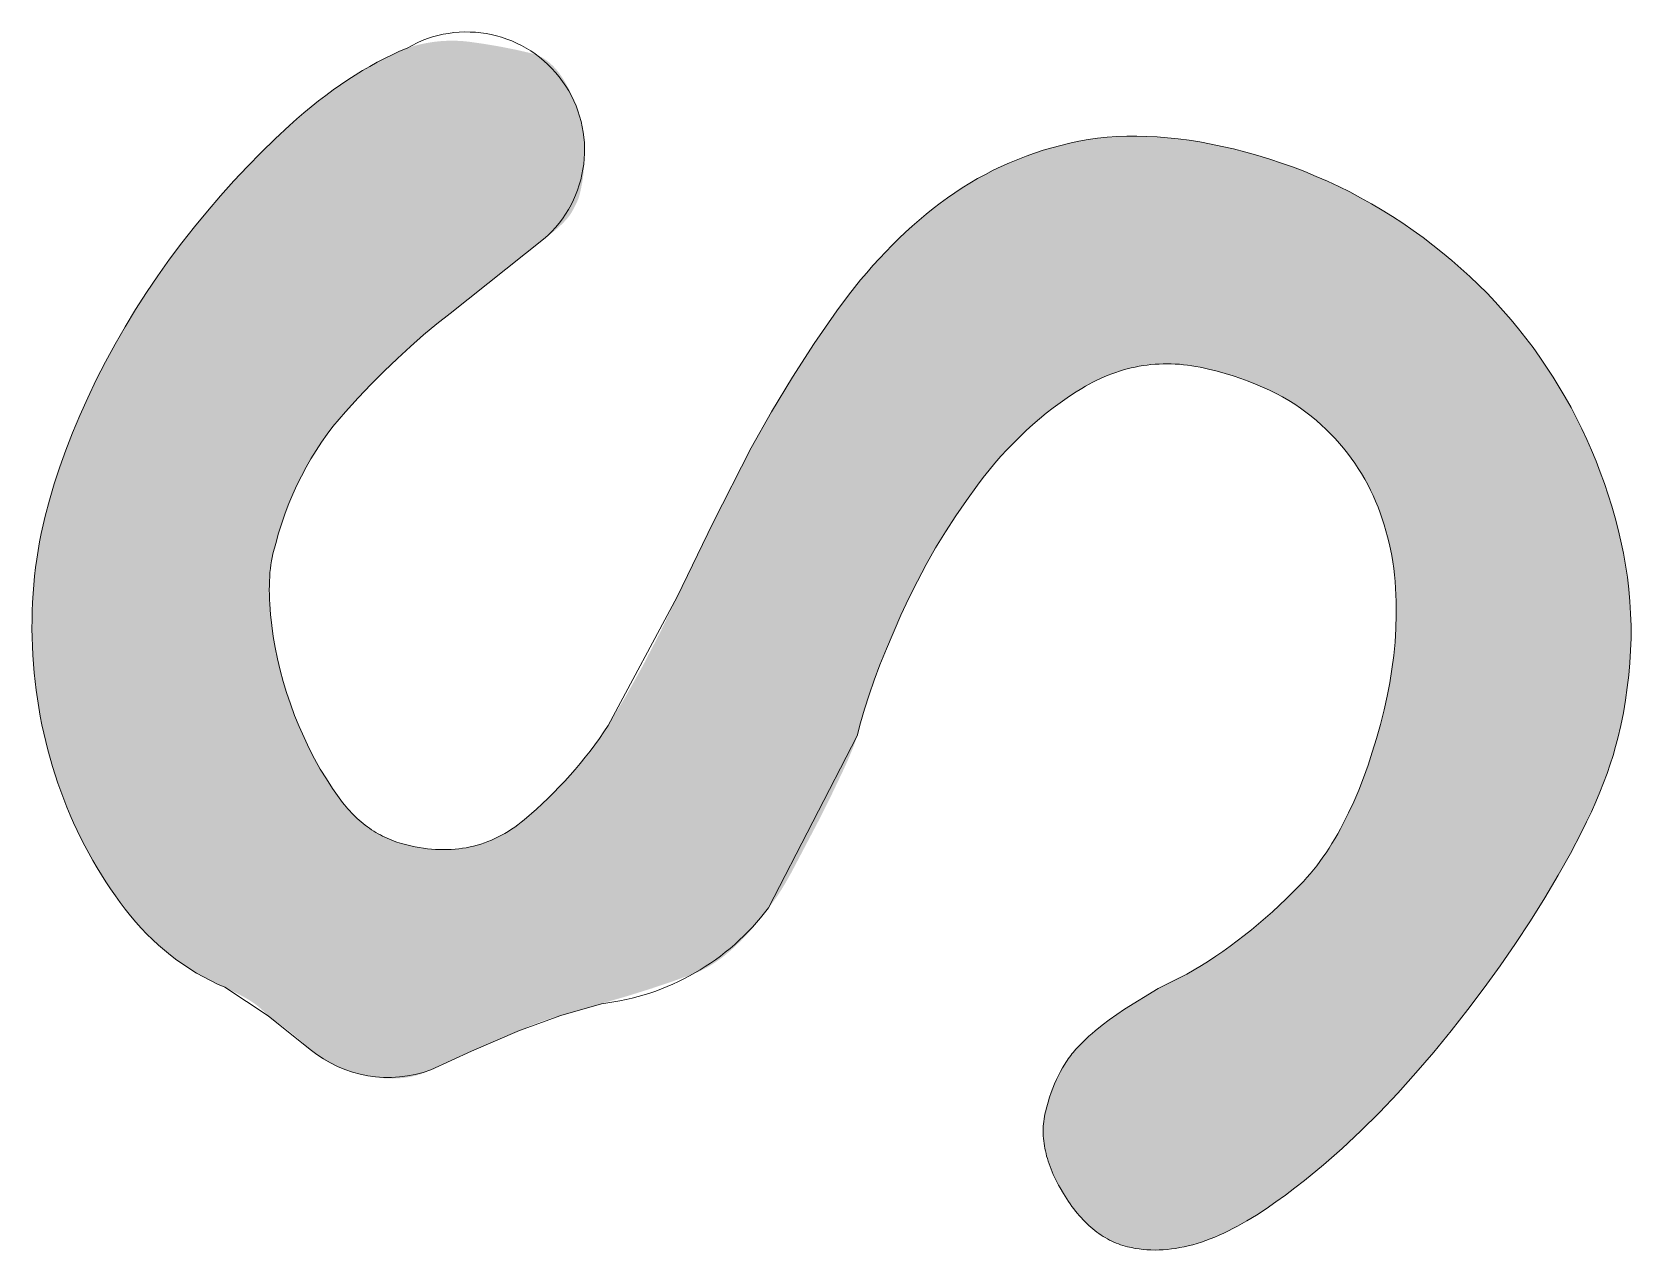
# Model space of a CAD drawing. Header units: millimetres. Extents: x 0 to 771, y -1 to 432.
# Drawn here: x 379.39 to 384.88, y 136.86 to 141.04 of the extents above; entities that cross this region are included whole.
import ezdxf

# ---------------------------------------------------------------- set-up
doc = ezdxf.new("R2010")
doc.units = ezdxf.units.MM
doc.header["$MEASUREMENT"] = 0
doc.layers.add('DEFAULT', color=4, linetype='Continuous', true_color=0x00ffff)

msp = doc.modelspace()

# ---------------------------------------------------------------- hatches: boundary and pattern name
at = {"layer": 'DEFAULT', "true_color": 0x000000, "extrusion": (0, 0, -1)}
msp.add_hatch(color=178, dxfattribs=at).paths.add_polyline_path([(-384.1313, 140.3582), (-384.1657, 140.3332), (-384.1994, 140.3077), (-384.2324, 140.2816), (-384.2645, 140.2549), (-384.2959, 140.2276), (-384.3264, 140.1997), (-384.3563, 140.1712), (-384.3853, 140.1422), (-384.4136, 140.1126), (-384.4411, 140.0824), (-384.4678, 140.0516), (-384.4938, 140.0202), (-384.519, 139.9883), (-384.5435, 139.9558), (-384.5671, 139.9227), (-384.59, 139.889), (-384.6122, 139.8547), (-384.6335, 139.8201), (-384.654, 139.785), (-384.6736, 139.7495), (-384.6924, 139.7136), (-384.7104, 139.6773), (-384.7276, 139.6405), (-384.7439, 139.6033), (-384.7594, 139.5657), (-384.7741, 139.5277), (-384.788, 139.4893), (-384.801, 139.4504), (-384.8132, 139.4111), (-384.8246, 139.3714), (-384.8351, 139.3312), (-384.8449, 139.2906), (-384.8535, 139.2498), (-384.861, 139.2087), (-384.8672, 139.1675), (-384.8722, 139.126), (-384.8759, 139.0845), (-384.8783, 139.0427), (-384.8796, 139.0008), (-384.8795, 138.9586), (-384.8783, 138.9163), (-384.8757, 138.8739), (-384.872, 138.8312), (-384.8669, 138.7884), (-384.8607, 138.7454), (-384.8532, 138.7022), (-384.8444, 138.6588), (-384.8344, 138.6153), (-384.8268, 138.5859), (-384.8181, 138.5558), (-384.8083, 138.5251), (-384.7975, 138.4937), (-384.7855, 138.4617), (-384.7726, 138.429), (-384.7585, 138.3957), (-384.7434, 138.3617), (-384.7271, 138.3271), (-384.7098, 138.2918), (-384.672, 138.2193), (-384.6299, 138.1442), (-384.5834, 138.0664), (-384.5341, 137.9878), (-384.483, 137.9102), (-384.4303, 137.8336), (-384.3759, 137.758), (-384.3198, 137.6834), (-384.262, 137.6097), (-384.2025, 137.5371), (-384.1413, 137.4654), (-384.079, 137.3959), (-384.0161, 137.3295), (-383.9526, 137.2664), (-383.8886, 137.2065), (-383.824, 137.1499), (-383.7589, 137.0965), (-383.7261, 137.071), (-383.6932, 137.0463), (-383.6602, 137.0224), (-383.627, 136.9994), (-383.594, 136.9775), (-383.5614, 136.9575), (-383.5452, 136.9482), (-383.5292, 136.9393), (-383.5133, 136.9309), (-383.4975, 136.923), (-383.4818, 136.9155), (-383.4662, 136.9084), (-383.4507, 136.9019), (-383.4354, 136.8957), (-383.4201, 136.8901), (-383.405, 136.8848), (-383.39, 136.8801), (-383.3751, 136.8758), (-383.3602, 136.8719), (-383.3455, 136.8685), (-383.331, 136.8656), (-383.3165, 136.8631), (-383.3021, 136.861), (-383.2879, 136.8594), (-383.2737, 136.8583), (-383.2597, 136.8576), (-383.2458, 136.8574), (-383.232, 136.8576), (-383.2183, 136.8583), (-383.2047, 136.8595), (-383.1912, 136.8611), (-383.1778, 136.8631), (-383.1646, 136.8656), (-383.1514, 136.8685), (-383.1435, 136.8706), (-383.1356, 136.8729), (-383.1278, 136.8755), (-383.12, 136.8783), (-383.1123, 136.8813), (-383.1047, 136.8845), (-383.0972, 136.888), (-383.0897, 136.8918), (-383.0823, 136.8957), (-383.0749, 136.8999), (-383.0677, 136.9043), (-383.0605, 136.909), (-383.0533, 136.9139), (-383.0463, 136.919), (-383.0393, 136.9244), (-383.0324, 136.93), (-383.0255, 136.9358), (-383.0187, 136.9419), (-383.012, 136.9482), (-383.0054, 136.9548), (-382.9988, 136.9616), (-382.9923, 136.9686), (-382.9859, 136.9758), (-382.9795, 136.9833), (-382.9732, 136.991), (-382.967, 136.999), (-382.9609, 137.0072), (-382.9548, 137.0156), (-382.9488, 137.0243), (-382.9429, 137.0332), (-382.9312, 137.0518), (-382.9201, 137.0707), (-382.915, 137.08), (-382.91, 137.0894), (-382.9053, 137.0987), (-382.9009, 137.1079), (-382.8967, 137.1171), (-382.8927, 137.1262), (-382.889, 137.1353), (-382.8855, 137.1444), (-382.8822, 137.1534), (-382.8792, 137.1623), (-382.8765, 137.1712), (-382.8739, 137.1801), (-382.8717, 137.1889), (-382.8696, 137.1976), (-382.8678, 137.2064), (-382.8663, 137.215), (-382.865, 137.2237), (-382.8639, 137.2322), (-382.8631, 137.2408), (-382.8625, 137.2493), (-382.8621, 137.2577), (-382.862, 137.2661), (-382.8621, 137.2745), (-382.8625, 137.2828), (-382.8631, 137.291), (-382.864, 137.2992), (-382.8651, 137.3074), (-382.8664, 137.3155), (-382.868, 137.3236), (-382.8698, 137.3317), (-382.8743, 137.3489), (-382.879, 137.3656), (-382.8841, 137.3819), (-382.8895, 137.3977), (-382.8952, 137.4131), (-382.9012, 137.428), (-382.9076, 137.4424), (-382.9142, 137.4564), (-382.9212, 137.4699), (-382.9285, 137.4829), (-382.9361, 137.4955), (-382.94, 137.5017), (-382.9441, 137.5077), (-382.9481, 137.5136), (-382.9523, 137.5193), (-382.9565, 137.525), (-382.9609, 137.5306), (-382.9653, 137.536), (-382.9697, 137.5413), (-382.9743, 137.5466), (-382.979, 137.5517), (-382.9885, 137.5616), (-382.9983, 137.5715), (-383.0085, 137.5813), (-383.019, 137.5911), (-383.0298, 137.6008), (-383.041, 137.6103), (-383.0642, 137.6293), (-383.0887, 137.648), (-383.1144, 137.6664), (-383.1415, 137.6844), (-383.2567, 137.7551), (-383.2677, 137.7616), (-383.279, 137.7681), (-383.2908, 137.7744), (-383.303, 137.7807), (-383.3284, 137.793), (-383.3551, 137.805), (-383.38, 137.8193), (-383.4049, 137.8342), (-383.4297, 137.8497), (-383.4544, 137.866), (-383.479, 137.8828), (-383.5035, 137.9003), (-383.5279, 137.9185), (-383.5523, 137.9373), (-383.5765, 137.9567), (-383.6007, 137.9768), (-383.6488, 138.0189), (-383.6965, 138.0635), (-383.7439, 138.1108), (-383.7556, 138.1231), (-383.7672, 138.1359), (-383.7786, 138.1491), (-383.7898, 138.1627), (-383.8008, 138.1767), (-383.8116, 138.1911), (-383.8223, 138.206), (-383.8328, 138.2212), (-383.8431, 138.2369), (-383.8532, 138.253), (-383.8632, 138.2695), (-383.873, 138.2864), (-383.8826, 138.3038), (-383.8921, 138.3215), (-383.9104, 138.3583), (-383.9281, 138.3967), (-383.945, 138.4368), (-383.9613, 138.4785), (-383.9769, 138.5219), (-383.9917, 138.567), (-384.0059, 138.6138), (-384.0194, 138.6622), (-384.0321, 138.7123), (-384.0427, 138.7588), (-384.0517, 138.8053), (-384.0592, 138.8518), (-384.0652, 138.8983), (-384.0696, 138.9448), (-384.0725, 138.9913), (-384.0738, 139.0378), (-384.0735, 139.0843), (-384.0728, 139.1074), (-384.0716, 139.1303), (-384.0699, 139.1529), (-384.0678, 139.1754), (-384.0651, 139.1977), (-384.0619, 139.2197), (-384.0582, 139.2415), (-384.0541, 139.2631), (-384.0494, 139.2845), (-384.0443, 139.3057), (-384.0386, 139.3266), (-384.0325, 139.3473), (-384.0259, 139.3678), (-384.0188, 139.3881), (-384.0112, 139.4082), (-384.0031, 139.428), (-383.9946, 139.4476), (-383.9855, 139.4668), (-383.9758, 139.4858), (-383.9656, 139.5045), (-383.9549, 139.5229), (-383.9435, 139.541), (-383.9317, 139.5588), (-383.9192, 139.5763), (-383.9063, 139.5935), (-383.8927, 139.6104), (-383.8786, 139.627), (-383.8639, 139.6433), (-383.8487, 139.6593), (-383.8329, 139.675), (-383.8166, 139.6904), (-383.7997, 139.7055), (-383.7822, 139.7203), (-383.7732, 139.7274), (-383.764, 139.7345), (-383.7546, 139.7414), (-383.745, 139.7482), (-383.7252, 139.7615), (-383.7047, 139.7742), (-383.6835, 139.7865), (-383.6615, 139.7983), (-383.6387, 139.8095), (-383.6153, 139.8203), (-383.591, 139.8306), (-383.566, 139.8404), (-383.5403, 139.8498), (-383.5138, 139.8586), (-383.4866, 139.8669), (-383.4586, 139.8748), (-383.4299, 139.8821), (-383.4154, 139.8855), (-383.4009, 139.8885), (-383.3865, 139.8912), (-383.3722, 139.8935), (-383.3579, 139.8954), (-383.3437, 139.897), (-383.3295, 139.8983), (-383.3154, 139.8992), (-383.3014, 139.8997), (-383.2874, 139.8999), (-383.2735, 139.8998), (-383.2596, 139.8993), (-383.2458, 139.8984), (-383.232, 139.8972), (-383.2184, 139.8957), (-383.2047, 139.8937), (-383.1912, 139.8915), (-383.1776, 139.8889), (-383.1642, 139.8859), (-383.1508, 139.8826), (-383.1375, 139.8789), (-383.1242, 139.8749), (-383.111, 139.8706), (-383.0978, 139.8659), (-383.0847, 139.8608), (-383.0716, 139.8554), (-383.0586, 139.8496), (-383.0457, 139.8435), (-383.0328, 139.8371), (-383.02, 139.8303), (-383.0073, 139.8231), (-382.9945, 139.8156), (-382.9694, 139.7999), (-382.9447, 139.7834), (-382.9203, 139.7663), (-382.8962, 139.7486), (-382.8726, 139.7302), (-382.8493, 139.7111), (-382.8264, 139.6913), (-382.8038, 139.6709), (-382.7816, 139.6499), (-382.7598, 139.6281), (-382.7383, 139.6057), (-382.7172, 139.5827), (-382.6964, 139.559), (-382.6761, 139.5346), (-382.6561, 139.5095), (-382.6364, 139.4838), (-382.5983, 139.4312), (-382.5617, 139.3776), (-382.5266, 139.3231), (-382.493, 139.2677), (-382.4608, 139.2113), (-382.4302, 139.154), (-382.401, 139.0957), (-382.3733, 139.0365), (-382.3237, 138.9211), (-382.3019, 138.8664), (-382.2821, 138.8137), (-382.2644, 138.7631), (-382.2486, 138.7144), (-382.2349, 138.6678), (-382.2232, 138.6231), (-382.2221, 138.6186), (-382.2207, 138.6137), (-382.219, 138.6084), (-382.2171, 138.6027), (-382.2126, 138.5902), (-382.2072, 138.5762), (-382.1936, 138.5437), (-382.1762, 138.5052), (-382.1353, 138.4196), (-382.09, 138.3291), (-381.9981, 138.1541), (-381.9765, 138.1159), (-381.9661, 138.0987), (-381.9561, 138.0828), (-381.9463, 138.0681), (-381.9369, 138.0547), (-381.9323, 138.0485), (-381.9278, 138.0426), (-381.9233, 138.0371), (-381.919, 138.0318), (-381.9028, 138.0101), (-381.8866, 137.9893), (-381.8704, 137.9695), (-381.8543, 137.9508), (-381.8381, 137.9331), (-381.8219, 137.9164), (-381.8058, 137.9007), (-381.7896, 137.886), (-381.7815, 137.8791), (-381.7735, 137.8724), (-381.7654, 137.8659), (-381.7573, 137.8597), (-381.7492, 137.8538), (-381.7412, 137.8481), (-381.7331, 137.8427), (-381.725, 137.8375), (-381.7169, 137.8326), (-381.7089, 137.8279), (-381.7008, 137.8235), (-381.6927, 137.8194), (-381.6847, 137.8155), (-381.6766, 137.8118), (-381.6685, 137.8084), (-381.6605, 137.8053), (-381.5925, 137.7805), (-381.5174, 137.7552), (-381.4352, 137.7295), (-381.2066, 137.663), (-381.1886, 137.6579), (-381.1707, 137.6525), (-381.1528, 137.6466), (-381.135, 137.6404), (-381.1173, 137.6337), (-381.0997, 137.6266), (-381.0821, 137.6192), (-380.8996, 137.5407), (-380.7605, 137.4761), (-380.7481, 137.4702), (-380.7417, 137.4675), (-380.7353, 137.4649), (-380.7288, 137.4625), (-380.7222, 137.4603), (-380.7155, 137.4583), (-380.7088, 137.4564), (-380.702, 137.4546), (-380.695, 137.4531), (-380.688, 137.4517), (-380.681, 137.4504), (-380.6738, 137.4493), (-380.6666, 137.4484), (-380.6593, 137.4477), (-380.6519, 137.4471), (-380.6444, 137.4467), (-380.6368, 137.4464), (-380.6292, 137.4463), (-380.6214, 137.4464), (-380.6136, 137.4466), (-380.6058, 137.447), (-380.5978, 137.4476), (-380.5898, 137.4483), (-380.5816, 137.4492), (-380.5734, 137.4503), (-380.5651, 137.4515), (-380.5568, 137.4529), (-380.5398, 137.4561), (-380.5225, 137.4601), (-380.5082, 137.4637), (-380.4943, 137.4676), (-380.4809, 137.4718), (-380.4679, 137.4761), (-380.4553, 137.4807), (-380.4432, 137.4855), (-380.4315, 137.4905), (-380.4203, 137.4958), (-380.4095, 137.5013), (-380.4043, 137.5041), (-380.3991, 137.507), (-380.3941, 137.51), (-380.3892, 137.513), (-380.3844, 137.516), (-380.3798, 137.5192), (-380.3752, 137.5223), (-380.3707, 137.5256), (-380.3664, 137.5289), (-380.3622, 137.5323), (-380.3581, 137.5357), (-380.3541, 137.5392), (-380.3502, 137.5427), (-380.3464, 137.5463), (-380.331, 137.5607), (-380.3149, 137.575), (-380.298, 137.5894), (-380.2804, 137.6038), (-380.2619, 137.6182), (-380.2427, 137.6327), (-380.2227, 137.6471), (-380.2019, 137.6615), (-380.1946, 137.6693), (-380.1871, 137.6767), (-380.1796, 137.6837), (-380.1719, 137.6904), (-380.1642, 137.6967), (-380.1603, 137.6997), (-380.1564, 137.7026), (-380.1525, 137.7055), (-380.1485, 137.7082), (-380.1445, 137.7109), (-380.1405, 137.7134), (-380.1321, 137.7185), (-380.123, 137.7238), (-380.1026, 137.735), (-380.0793, 137.7469), (-380.0531, 137.7595), (-380.0282, 137.7706), (-380.0038, 137.7824), (-379.9799, 137.7951), (-379.9565, 137.8084), (-379.9335, 137.8226), (-379.911, 137.8374), (-379.8889, 137.8531), (-379.8673, 137.8694), (-379.8462, 137.8866), (-379.8256, 137.9044), (-379.8054, 137.9231), (-379.7857, 137.9424), (-379.7665, 137.9626), (-379.7478, 137.9835), (-379.7295, 138.0051), (-379.7117, 138.0275), (-379.6944, 138.0504), (-379.6776, 138.0736), (-379.6612, 138.0972), (-379.6453, 138.121), (-379.6298, 138.1453), (-379.6148, 138.1698), (-379.6003, 138.1946), (-379.5862, 138.2198), (-379.5726, 138.2453), (-379.5594, 138.2711), (-379.5467, 138.2973), (-379.5345, 138.3238), (-379.5227, 138.3506), (-379.5113, 138.3777), (-379.5005, 138.4051), (-379.4901, 138.4328), (-379.4802, 138.4608), (-379.4708, 138.4889), (-379.462, 138.5172), (-379.4536, 138.5456), (-379.4458, 138.5742), (-379.4386, 138.603), (-379.4318, 138.6319), (-379.4256, 138.6611), (-379.4198, 138.6903), (-379.4146, 138.7198), (-379.4099, 138.7494), (-379.4058, 138.7791), (-379.4021, 138.8091), (-379.399, 138.8392), (-379.3943, 138.8999), (-379.3928, 138.9303), (-379.3918, 138.9606), (-379.3914, 138.9909), (-379.3916, 139.021), (-379.3923, 139.0511), (-379.3935, 139.0811), (-379.3953, 139.111), (-379.3977, 139.1408), (-379.4006, 139.1705), (-379.404, 139.2002), (-379.408, 139.2297), (-379.4126, 139.2592), (-379.4177, 139.2886), (-379.4234, 139.3179), (-379.4297, 139.3472), (-379.4365, 139.3764), (-379.451, 139.432), (-379.4677, 139.4885), (-379.4866, 139.5458), (-379.5075, 139.604), (-379.5306, 139.663), (-379.5557, 139.7228), (-379.583, 139.7834), (-379.6123, 139.8449), (-379.6436, 139.9064), (-379.6765, 139.9672), (-379.7109, 140.0271), (-379.7468, 140.0864), (-379.7843, 140.1448), (-379.8233, 140.2025), (-379.8638, 140.2595), (-379.9059, 140.3158), (-379.9492, 140.3708), (-379.9933, 140.4246), (-380.0382, 140.4769), (-380.084, 140.528), (-380.1306, 140.5776), (-380.178, 140.626), (-380.2262, 140.673), (-380.2752, 140.7187), (-380.3, 140.7408), (-380.3249, 140.7621), (-380.3498, 140.7827), (-380.3747, 140.8026), (-380.3997, 140.8217), (-380.4248, 140.8402), (-380.4499, 140.8578), (-380.475, 140.8748), (-380.5003, 140.891), (-380.5256, 140.9065), (-380.5509, 140.9212), (-380.5763, 140.9353), (-380.6018, 140.9486), (-380.6274, 140.9611), (-380.653, 140.9729), (-380.6787, 140.984), (-380.6921, 140.9882), (-380.7055, 140.9921), (-380.719, 140.9955), (-380.7324, 140.9986), (-380.7458, 141.0012), (-380.7593, 141.0035), (-380.7727, 141.0055), (-380.7861, 141.007), (-380.7995, 141.0082), (-380.813, 141.0089), (-380.8264, 141.0093), (-380.8398, 141.0093), (-380.8533, 141.0089), (-380.8667, 141.0082), (-380.8801, 141.007), (-380.8936, 141.0055), (-380.9471, 140.9978), (-381.0004, 140.9887), (-381.0533, 140.9781), (-381.1057, 140.966), (-381.1087, 140.9653), (-381.1116, 140.9645), (-381.1144, 140.9636), (-381.1173, 140.9627), (-381.1201, 140.9617), (-381.1229, 140.9607), (-381.1258, 140.9595), (-381.1285, 140.9584), (-381.1313, 140.9571), (-381.134, 140.9558), (-381.1368, 140.9545), (-381.1395, 140.9531), (-381.1422, 140.9516), (-381.1448, 140.9501), (-381.1475, 140.9485), (-381.1501, 140.9468), (-381.1527, 140.9451), (-381.1553, 140.9433), (-381.1579, 140.9414), (-381.1605, 140.9395), (-381.163, 140.9375), (-381.1655, 140.9355), (-381.168, 140.9334), (-381.1705, 140.9312), (-381.1754, 140.9267), (-381.1803, 140.922), (-381.185, 140.917), (-381.1897, 140.9117), (-381.1944, 140.9063), (-381.1989, 140.9005), (-381.2034, 140.8945), (-381.2078, 140.8883), (-381.2121, 140.8818), (-381.2164, 140.8751), (-381.2206, 140.8681), (-381.2247, 140.8609), (-381.2287, 140.8534), (-381.2327, 140.8457), (-381.2366, 140.8378), (-381.2405, 140.8296), (-381.2479, 140.8124), (-381.2551, 140.7943), (-381.2585, 140.7849), (-381.2617, 140.7755), (-381.2647, 140.7661), (-381.2676, 140.7567), (-381.2702, 140.7472), (-381.2727, 140.7378), (-381.275, 140.7282), (-381.2771, 140.7187), (-381.279, 140.7092), (-381.2807, 140.6996), (-381.2822, 140.69), (-381.2836, 140.6803), (-381.2847, 140.6707), (-381.2857, 140.661), (-381.2865, 140.6513), (-381.2871, 140.6415), (-381.2875, 140.6317), (-381.2877, 140.622), (-381.2878, 140.6121), (-381.2876, 140.6023), (-381.2873, 140.5924), (-381.2868, 140.5825), (-381.2861, 140.5726), (-381.2852, 140.5627), (-381.2841, 140.5527), (-381.2829, 140.5427), (-381.2814, 140.5327), (-381.2798, 140.5226), (-381.276, 140.5025), (-381.2714, 140.4822), (-381.2706, 140.4792), (-381.2697, 140.476), (-381.2687, 140.4728), (-381.2675, 140.4695), (-381.2663, 140.466), (-381.2649, 140.4625), (-381.2633, 140.4588), (-381.2617, 140.4551), (-381.258, 140.4472), (-381.2539, 140.4389), (-381.2493, 140.4302), (-381.2441, 140.421), (-381.2427, 140.4186), (-381.2412, 140.4162), (-381.2396, 140.4137), (-381.2379, 140.4112), (-381.2361, 140.4086), (-381.2342, 140.4061), (-381.2321, 140.4035), (-381.23, 140.4008), (-381.2254, 140.3955), (-381.2204, 140.39), (-381.215, 140.3843), (-381.2092, 140.3786), (-381.2029, 140.3727), (-381.1963, 140.3666), (-381.1892, 140.3604), (-381.1817, 140.3541), (-381.1654, 140.3411), (-380.8266, 140.0729), (-380.7811, 140.0368), (-380.7357, 139.999), (-380.6905, 139.9595), (-380.6455, 139.9181), (-380.6006, 139.8751), (-380.5559, 139.8302), (-380.5114, 139.7836), (-380.467, 139.7352), (-380.4452, 139.7103), (-380.4242, 139.6845), (-380.4041, 139.6581), (-380.3848, 139.6309), (-380.3664, 139.6029), (-380.3488, 139.5743), (-380.332, 139.5449), (-380.316, 139.5147), (-380.3009, 139.4839), (-380.2867, 139.4523), (-380.2732, 139.4199), (-380.2606, 139.3869), (-380.2488, 139.3531), (-380.2379, 139.3185), (-380.2278, 139.2833), (-380.2185, 139.2473), (-380.2158, 139.2354), (-380.2135, 139.2231), (-380.2114, 139.2103), (-380.2097, 139.197), (-380.2083, 139.1833), (-380.2073, 139.1691), (-380.2065, 139.1545), (-380.2061, 139.1394), (-380.206, 139.1238), (-380.2062, 139.1078), (-380.2068, 139.0913), (-380.2076, 139.0744), (-380.2103, 139.0391), (-380.2143, 139.0019), (-380.2196, 138.9638), (-380.2261, 138.9255), (-380.234, 138.887), (-380.2432, 138.8485), (-380.2537, 138.8098), (-380.2655, 138.771), (-380.2786, 138.7321), (-380.293, 138.693), (-380.3087, 138.6544), (-380.3253, 138.6166), (-380.3429, 138.5798), (-380.3615, 138.5438), (-380.3811, 138.5088), (-380.4017, 138.4748), (-380.4232, 138.4416), (-380.4458, 138.4095), (-380.4516, 138.4016), (-380.4575, 138.3939), (-380.4635, 138.3864), (-380.4695, 138.379), (-380.4757, 138.3719), (-380.482, 138.3649), (-380.4883, 138.3582), (-380.4948, 138.3516), (-380.5013, 138.3452), (-380.508, 138.3389), (-380.5147, 138.3329), (-380.5215, 138.327), (-380.5284, 138.3214), (-380.5354, 138.3159), (-380.5425, 138.3106), (-380.5497, 138.3054), (-380.557, 138.3005), (-380.5644, 138.2957), (-380.5719, 138.2911), (-380.5794, 138.2867), (-380.5871, 138.2825), (-380.5949, 138.2785), (-380.6027, 138.2746), (-380.6106, 138.271), (-380.6187, 138.2675), (-380.6268, 138.2642), (-380.635, 138.2611), (-380.6433, 138.2581), (-380.6517, 138.2554), (-380.6602, 138.2528), (-380.6688, 138.2504), (-380.6775, 138.2482), (-380.692, 138.2448), (-380.7064, 138.2418), (-380.7206, 138.2393), (-380.7348, 138.2371), (-380.7488, 138.2353), (-380.7627, 138.2339), (-380.7764, 138.2328), (-380.7901, 138.2322), (-380.8036, 138.232), (-380.817, 138.2322), (-380.8303, 138.2327), (-380.8434, 138.2337), (-380.8564, 138.235), (-380.8693, 138.2367), (-380.8821, 138.2388), (-380.8948, 138.2414), (-380.9073, 138.2443), (-380.9197, 138.2475), (-380.932, 138.2512), (-380.9442, 138.2553), (-380.9562, 138.2598), (-380.9681, 138.2646), (-380.9799, 138.2699), (-380.9916, 138.2755), (-381.0032, 138.2815), (-381.0146, 138.288), (-381.0259, 138.2948), (-381.0371, 138.302), (-381.0482, 138.3096), (-381.0591, 138.3175), (-381.07, 138.3259), (-381.0807, 138.3347), (-381.1225, 138.3711), (-381.1428, 138.3897), (-381.1627, 138.4086), (-381.1822, 138.4278), (-381.2012, 138.4474), (-381.2199, 138.4672), (-381.2382, 138.4873), (-381.256, 138.5077), (-381.2734, 138.5283), (-381.2904, 138.5493), (-381.307, 138.5706), (-381.3232, 138.5922), (-381.339, 138.614), (-381.3544, 138.6362), (-381.3693, 138.6587), (-381.4294, 138.7585), (-381.4889, 138.8653), (-381.5479, 138.9792), (-381.6061, 139.1001), (-381.7278, 139.3525), (-381.8602, 139.6115), (-381.9292, 139.7348), (-382.0012, 139.8543), (-382.0761, 139.9701), (-382.1538, 140.0822), (-382.194, 140.1361), (-382.2145, 140.1623), (-382.2353, 140.1879), (-382.2565, 140.2129), (-382.2779, 140.2374), (-382.2997, 140.2613), (-382.3217, 140.2847), (-382.344, 140.3075), (-382.3667, 140.3297), (-382.3896, 140.3515), (-382.4128, 140.3726), (-382.4364, 140.3932), (-382.4602, 140.4133), (-382.4843, 140.4328), (-382.5088, 140.4517), (-382.5335, 140.47), (-382.5587, 140.4876), (-382.5843, 140.5044), (-382.6103, 140.5205), (-382.6367, 140.5359), (-382.6635, 140.5505), (-382.6907, 140.5645), (-382.7183, 140.5777), (-382.7463, 140.5902), (-382.7747, 140.602), (-382.8035, 140.613), (-382.8327, 140.6234), (-382.8622, 140.633), (-382.8922, 140.6419), (-382.9226, 140.6501), (-382.9534, 140.6576), (-382.9689, 140.661), (-382.9846, 140.6642), (-383.0164, 140.6697), (-383.0487, 140.6742), (-383.0815, 140.6776), (-383.1149, 140.68), (-383.1487, 140.6814), (-383.1831, 140.6817), (-383.2179, 140.6809), (-383.2533, 140.6792), (-383.2892, 140.6764), (-383.3256, 140.6725), (-383.3626, 140.6676), (-383.4, 140.6617), (-383.438, 140.6547), (-383.4764, 140.6467), (-383.5154, 140.6376), (-383.5574, 140.6269), (-383.5989, 140.6153), (-383.6399, 140.6027), (-383.6805, 140.5893), (-383.7207, 140.575), (-383.7603, 140.5598), (-383.7995, 140.5437), (-383.8382, 140.5267), (-383.8765, 140.5088), (-383.9143, 140.49), (-383.9516, 140.4702), (-383.9885, 140.4496), (-384.0249, 140.4281), (-384.0608, 140.4057), (-384.0963, 140.3824)], flags=0)

# ---------------------------------------------------------------- linework, layer by layer
at = {"layer": 'DEFAULT', "color": 178, "lineweight": 0, "true_color": 0x000000}
msp.add_lwpolyline([(384.1313, 140.3582), (384.1657, 140.3332), (384.1994, 140.3077), (384.2324, 140.2816), (384.2645, 140.2549), (384.2959, 140.2276), (384.3264, 140.1997), (384.3563, 140.1712), (384.3853, 140.1422), (384.4136, 140.1126), (384.4411, 140.0824), (384.4678, 140.0516), (384.4938, 140.0202), (384.519, 139.9883), (384.5435, 139.9558), (384.5671, 139.9227), (384.59, 139.889), (384.6122, 139.8547), (384.6335, 139.8201), (384.654, 139.785), (384.6736, 139.7495), (384.6924, 139.7136), (384.7104, 139.6773), (384.7276, 139.6405), (384.7439, 139.6033), (384.7594, 139.5657), (384.7741, 139.5277), (384.788, 139.4893), (384.801, 139.4504), (384.8132, 139.4111), (384.8246, 139.3714), (384.8351, 139.3312), (384.8449, 139.2906), (384.8535, 139.2498), (384.861, 139.2087), (384.8672, 139.1675), (384.8722, 139.126), (384.8759, 139.0845), (384.8783, 139.0427), (384.8796, 139.0008), (384.8795, 138.9586), (384.8783, 138.9163), (384.8757, 138.8739), (384.872, 138.8312), (384.8669, 138.7884), (384.8607, 138.7454), (384.8532, 138.7022), (384.8444, 138.6588), (384.8344, 138.6153), (384.8268, 138.5859), (384.8181, 138.5558), (384.8083, 138.5251), (384.7975, 138.4937), (384.7855, 138.4617), (384.7726, 138.429), (384.7585, 138.3957), (384.7434, 138.3617), (384.7271, 138.3271), (384.7098, 138.2918), (384.672, 138.2193), (384.6299, 138.1442), (384.5834, 138.0664), (384.5341, 137.9878), (384.483, 137.9102), (384.4303, 137.8336), (384.3759, 137.758), (384.3198, 137.6834), (384.262, 137.6097), (384.2025, 137.5371), (384.1413, 137.4654), (384.079, 137.3959), (384.0161, 137.3295), (383.9526, 137.2664), (383.8886, 137.2065), (383.824, 137.1499), (383.7589, 137.0965), (383.7261, 137.071), (383.6932, 137.0463), (383.6602, 137.0224), (383.627, 136.9994), (383.594, 136.9775), (383.5614, 136.9575), (383.5452, 136.9482), (383.5292, 136.9393), (383.5133, 136.9309), (383.4975, 136.923), (383.4818, 136.9155), (383.4662, 136.9084), (383.4507, 136.9019), (383.4354, 136.8957), (383.4201, 136.8901), (383.405, 136.8848), (383.39, 136.8801), (383.3751, 136.8758), (383.3602, 136.8719), (383.3455, 136.8685), (383.331, 136.8656), (383.3165, 136.8631), (383.3021, 136.861), (383.2879, 136.8594), (383.2737, 136.8583), (383.2597, 136.8576), (383.2458, 136.8574), (383.232, 136.8576), (383.2183, 136.8583), (383.2047, 136.8595), (383.1912, 136.8611), (383.1778, 136.8631), (383.1646, 136.8656), (383.1514, 136.8685), (383.1435, 136.8706), (383.1356, 136.8729), (383.1278, 136.8755), (383.12, 136.8783), (383.1123, 136.8813), (383.1047, 136.8845), (383.0972, 136.888), (383.0897, 136.8918), (383.0823, 136.8957), (383.0749, 136.8999), (383.0677, 136.9043), (383.0605, 136.909), (383.0533, 136.9139), (383.0463, 136.919), (383.0393, 136.9244), (383.0324, 136.93), (383.0255, 136.9358), (383.0187, 136.9419), (383.012, 136.9482), (383.0054, 136.9548), (382.9988, 136.9616), (382.9923, 136.9686), (382.9859, 136.9758), (382.9795, 136.9833), (382.9732, 136.991), (382.967, 136.999), (382.9609, 137.0072), (382.9548, 137.0156), (382.9488, 137.0243), (382.9429, 137.0332), (382.9312, 137.0518), (382.9201, 137.0707), (382.915, 137.08), (382.91, 137.0894), (382.9053, 137.0987), (382.9009, 137.1079), (382.8967, 137.1171), (382.8927, 137.1262), (382.889, 137.1353), (382.8855, 137.1444), (382.8822, 137.1534), (382.8792, 137.1623), (382.8765, 137.1712), (382.8739, 137.1801), (382.8717, 137.1889), (382.8696, 137.1976), (382.8678, 137.2064), (382.8663, 137.215), (382.865, 137.2237), (382.8639, 137.2322), (382.8631, 137.2408), (382.8625, 137.2493), (382.8621, 137.2577), (382.862, 137.2661), (382.8621, 137.2745), (382.8625, 137.2828), (382.8631, 137.291), (382.864, 137.2992), (382.8651, 137.3074), (382.8664, 137.3155), (382.868, 137.3236), (382.8698, 137.3317), (382.8743, 137.3489), (382.879, 137.3656), (382.8841, 137.3819), (382.8895, 137.3977), (382.8952, 137.4131), (382.9012, 137.428), (382.9076, 137.4424), (382.9142, 137.4564), (382.9212, 137.4699), (382.9285, 137.4829), (382.9361, 137.4955), (382.94, 137.5017), (382.9441, 137.5077), (382.9481, 137.5136), (382.9523, 137.5193), (382.9565, 137.525), (382.9609, 137.5306), (382.9653, 137.536), (382.9697, 137.5413), (382.9743, 137.5466), (382.979, 137.5517), (382.9885, 137.5616), (382.9983, 137.5715), (383.0085, 137.5813), (383.019, 137.5911), (383.0298, 137.6008), (383.041, 137.6103), (383.0642, 137.6293), (383.0887, 137.648), (383.1144, 137.6664), (383.1415, 137.6844), (383.2567, 137.7551), (383.3551, 137.805), (383.38, 137.8193), (383.4049, 137.8342), (383.4297, 137.8497), (383.4544, 137.866), (383.479, 137.8828), (383.5035, 137.9003), (383.5279, 137.9185), (383.5523, 137.9373), (383.5765, 137.9567), (383.6007, 137.9768), (383.6488, 138.0189), (383.6965, 138.0635), (383.7439, 138.1108), (383.7556, 138.1231), (383.7672, 138.1359), (383.7786, 138.1491), (383.7898, 138.1627), (383.8008, 138.1767), (383.8116, 138.1911), (383.8223, 138.206), (383.8328, 138.2212), (383.8431, 138.2369), (383.8532, 138.253), (383.8632, 138.2695), (383.873, 138.2864), (383.8826, 138.3038), (383.8921, 138.3215), (383.9104, 138.3583), (383.9281, 138.3967), (383.945, 138.4368), (383.9613, 138.4785), (383.9769, 138.5219), (383.9917, 138.567), (384.0059, 138.6138), (384.0194, 138.6622), (384.0321, 138.7123), (384.0427, 138.7588), (384.0517, 138.8053), (384.0592, 138.8518), (384.0652, 138.8983), (384.0696, 138.9448), (384.0725, 138.9913), (384.0738, 139.0378), (384.0735, 139.0843), (384.0728, 139.1074), (384.0716, 139.1303), (384.0699, 139.1529), (384.0678, 139.1754), (384.0651, 139.1977), (384.0619, 139.2197), (384.0582, 139.2415), (384.0541, 139.2631), (384.0494, 139.2845), (384.0443, 139.3057), (384.0386, 139.3266), (384.0325, 139.3473), (384.0259, 139.3678), (384.0188, 139.3881), (384.0112, 139.4082), (384.0031, 139.428), (383.9946, 139.4476), (383.9855, 139.4668), (383.9758, 139.4858), (383.9656, 139.5045), (383.9549, 139.5229), (383.9435, 139.541), (383.9317, 139.5588), (383.9192, 139.5763), (383.9063, 139.5935), (383.8927, 139.6104), (383.8786, 139.627), (383.8639, 139.6433), (383.8487, 139.6593), (383.8329, 139.675), (383.8166, 139.6904), (383.7997, 139.7055), (383.7822, 139.7203), (383.7732, 139.7274), (383.764, 139.7345), (383.7546, 139.7414), (383.745, 139.7482), (383.7252, 139.7615), (383.7047, 139.7742), (383.6835, 139.7865), (383.6615, 139.7983), (383.6387, 139.8095), (383.6153, 139.8203), (383.591, 139.8306), (383.566, 139.8404), (383.5403, 139.8498), (383.5138, 139.8586), (383.4866, 139.8669), (383.4586, 139.8748), (383.4299, 139.8821), (383.4154, 139.8855), (383.4009, 139.8885), (383.3865, 139.8912), (383.3722, 139.8935), (383.3579, 139.8954), (383.3437, 139.897), (383.3295, 139.8983), (383.3154, 139.8992), (383.3014, 139.8997), (383.2874, 139.8999), (383.2735, 139.8998), (383.2596, 139.8993), (383.2458, 139.8984), (383.232, 139.8972), (383.2184, 139.8957), (383.2047, 139.8937), (383.1912, 139.8915), (383.1776, 139.8889), (383.1642, 139.8859), (383.1508, 139.8826), (383.1375, 139.8789), (383.1242, 139.8749), (383.111, 139.8706), (383.0978, 139.8659), (383.0847, 139.8608), (383.0716, 139.8554), (383.0586, 139.8496), (383.0457, 139.8435), (383.0328, 139.8371), (383.02, 139.8303), (383.0073, 139.8231), (382.9945, 139.8156), (382.9694, 139.7999), (382.9447, 139.7834), (382.9203, 139.7663), (382.8962, 139.7486), (382.8726, 139.7302), (382.8493, 139.7111), (382.8264, 139.6913), (382.8038, 139.6709), (382.7816, 139.6499), (382.7598, 139.6281), (382.7383, 139.6057), (382.7172, 139.5827), (382.6964, 139.559), (382.6761, 139.5346), (382.6561, 139.5095), (382.6364, 139.4838), (382.5983, 139.4312), (382.5617, 139.3776), (382.5266, 139.3231), (382.493, 139.2677), (382.4608, 139.2113), (382.4302, 139.154), (382.401, 139.0957), (382.3733, 139.0365), (382.3237, 138.9211), (382.3019, 138.8664), (382.2821, 138.8137), (382.2644, 138.7631), (382.2486, 138.7144), (382.2349, 138.6678), (382.2232, 138.6231), (381.919, 138.0318, -0.205766), (381.346, 137.7032), (381.2066, 137.663), (381.0646, 137.6113), (380.8996, 137.5407), (380.7605, 137.4761, -0.267503), (380.3464, 137.5463), (380.2019, 137.6615), (380.0531, 137.7595), (380.0282, 137.7706), (380.0038, 137.7824), (379.9799, 137.7951), (379.9565, 137.8084), (379.9335, 137.8226), (379.911, 137.8374), (379.8889, 137.8531), (379.8673, 137.8694), (379.8462, 137.8866), (379.8256, 137.9044), (379.8054, 137.9231), (379.7857, 137.9424), (379.7665, 137.9626), (379.7478, 137.9835), (379.7295, 138.0051), (379.7117, 138.0275), (379.6944, 138.0504), (379.6776, 138.0736), (379.6612, 138.0972), (379.6453, 138.121), (379.6298, 138.1453), (379.6148, 138.1698), (379.6003, 138.1946), (379.5862, 138.2198), (379.5726, 138.2453), (379.5594, 138.2711), (379.5467, 138.2973), (379.5345, 138.3238), (379.5227, 138.3506), (379.5113, 138.3777), (379.5005, 138.4051), (379.4901, 138.4328), (379.4802, 138.4608), (379.4708, 138.4889), (379.462, 138.5172), (379.4536, 138.5456), (379.4458, 138.5742), (379.4386, 138.603), (379.4318, 138.6319), (379.4256, 138.6611), (379.4198, 138.6903), (379.4146, 138.7198), (379.4099, 138.7494), (379.4058, 138.7791), (379.4021, 138.8091), (379.399, 138.8392), (379.3943, 138.8999), (379.3928, 138.9303), (379.3918, 138.9606), (379.3914, 138.9909), (379.3916, 139.021), (379.3923, 139.0511), (379.3935, 139.0811), (379.3953, 139.111), (379.3977, 139.1408), (379.4006, 139.1705), (379.404, 139.2002), (379.408, 139.2297), (379.4126, 139.2592), (379.4177, 139.2886), (379.4234, 139.3179), (379.4297, 139.3472), (379.4365, 139.3764), (379.451, 139.432), (379.4677, 139.4885), (379.4866, 139.5458), (379.5075, 139.604), (379.5306, 139.663), (379.5557, 139.7228), (379.583, 139.7834), (379.6123, 139.8449), (379.6436, 139.9064), (379.6765, 139.9672), (379.7109, 140.0271), (379.7468, 140.0864), (379.7843, 140.1448), (379.8233, 140.2025), (379.8638, 140.2595), (379.9059, 140.3158), (379.9492, 140.3708), (379.9933, 140.4246), (380.0382, 140.4769), (380.084, 140.528), (380.1306, 140.5776), (380.178, 140.626), (380.2262, 140.673), (380.2752, 140.7187), (380.3, 140.7408), (380.3249, 140.7621), (380.3498, 140.7827), (380.3747, 140.8026), (380.3997, 140.8217), (380.4248, 140.8402), (380.4499, 140.8578), (380.475, 140.8748), (380.5003, 140.891), (380.5256, 140.9065), (380.5509, 140.9212), (380.5763, 140.9353), (380.6018, 140.9486), (380.6274, 140.9611), (380.653, 140.9729), (380.6787, 140.984, -0.912585), (381.1474, 140.3275), (380.8266, 140.0729), (380.7811, 140.0368), (380.7357, 139.999), (380.6905, 139.9595), (380.6455, 139.9181), (380.6006, 139.8751), (380.5559, 139.8302), (380.5114, 139.7836), (380.467, 139.7352), (380.4452, 139.7103), (380.4242, 139.6845), (380.4041, 139.6581), (380.3848, 139.6309), (380.3664, 139.6029), (380.3488, 139.5743), (380.332, 139.5449), (380.316, 139.5147), (380.3009, 139.4839), (380.2867, 139.4523), (380.2732, 139.4199), (380.2606, 139.3869), (380.2488, 139.3531), (380.2379, 139.3185), (380.2278, 139.2833), (380.2185, 139.2473), (380.2158, 139.2354), (380.2135, 139.2231), (380.2114, 139.2103), (380.2097, 139.197), (380.2083, 139.1833), (380.2073, 139.1691), (380.2065, 139.1545), (380.2061, 139.1394), (380.206, 139.1238), (380.2062, 139.1078), (380.2068, 139.0913), (380.2076, 139.0744), (380.2103, 139.0391), (380.2143, 139.0019), (380.2196, 138.9638), (380.2261, 138.9255), (380.234, 138.887), (380.2432, 138.8485), (380.2537, 138.8098), (380.2655, 138.771), (380.2786, 138.7321), (380.293, 138.693), (380.3087, 138.6544), (380.3253, 138.6166), (380.3429, 138.5798), (380.3615, 138.5438), (380.3811, 138.5088), (380.4017, 138.4748), (380.4232, 138.4416), (380.4458, 138.4095), (380.4516, 138.4016), (380.4575, 138.3939), (380.4635, 138.3864), (380.4695, 138.379), (380.4757, 138.3719), (380.482, 138.3649), (380.4883, 138.3582), (380.4948, 138.3516), (380.5013, 138.3452), (380.508, 138.3389), (380.5147, 138.3329), (380.5215, 138.327), (380.5284, 138.3214), (380.5354, 138.3159), (380.5425, 138.3106), (380.5497, 138.3054), (380.557, 138.3005), (380.5644, 138.2957), (380.5719, 138.2911), (380.5794, 138.2867), (380.5871, 138.2825), (380.5949, 138.2785), (380.6027, 138.2746), (380.6106, 138.271), (380.6187, 138.2675), (380.6268, 138.2642), (380.635, 138.2611), (380.6433, 138.2581), (380.6517, 138.2554), (380.6602, 138.2528), (380.6688, 138.2504), (380.6775, 138.2482), (380.692, 138.2448), (380.7064, 138.2418), (380.7206, 138.2393), (380.7348, 138.2371), (380.7488, 138.2353), (380.7627, 138.2339), (380.7764, 138.2328), (380.7901, 138.2322), (380.8036, 138.232), (380.817, 138.2322), (380.8303, 138.2327), (380.8434, 138.2337), (380.8564, 138.235), (380.8693, 138.2367), (380.8821, 138.2388), (380.8948, 138.2414), (380.9073, 138.2443), (380.9197, 138.2475), (380.932, 138.2512), (380.9442, 138.2553), (380.9562, 138.2598), (380.9681, 138.2646), (380.9799, 138.2699), (380.9916, 138.2755), (381.0032, 138.2815), (381.0146, 138.288), (381.0259, 138.2948), (381.0371, 138.302), (381.0482, 138.3096), (381.0591, 138.3175), (381.07, 138.3259), (381.0807, 138.3347), (381.1225, 138.3711), (381.1428, 138.3897), (381.1627, 138.4086), (381.1822, 138.4278), (381.2012, 138.4474), (381.2199, 138.4672), (381.2382, 138.4873), (381.256, 138.5077), (381.2734, 138.5283), (381.2904, 138.5493), (381.307, 138.5706), (381.3232, 138.5922), (381.339, 138.614), (381.3544, 138.6362), (381.3693, 138.6587), (381.6061, 139.1001), (381.7278, 139.3525), (381.8602, 139.6115), (381.9292, 139.7348), (382.0012, 139.8543), (382.0761, 139.9701), (382.1538, 140.0822), (382.194, 140.1361), (382.2145, 140.1623), (382.2353, 140.1879), (382.2565, 140.2129), (382.2779, 140.2374), (382.2997, 140.2613), (382.3217, 140.2847), (382.344, 140.3075), (382.3667, 140.3297), (382.3896, 140.3515), (382.4128, 140.3726), (382.4364, 140.3932), (382.4602, 140.4133), (382.4843, 140.4328), (382.5088, 140.4517), (382.5335, 140.47), (382.5587, 140.4876), (382.5843, 140.5044), (382.6103, 140.5205), (382.6367, 140.5359), (382.6635, 140.5505), (382.6907, 140.5645), (382.7183, 140.5777), (382.7463, 140.5902), (382.7747, 140.602), (382.8035, 140.613), (382.8327, 140.6234), (382.8622, 140.633), (382.8922, 140.6419), (382.9226, 140.6501), (382.9534, 140.6576), (382.9689, 140.661), (382.9846, 140.6642), (383.0164, 140.6697), (383.0487, 140.6742), (383.0815, 140.6776), (383.1149, 140.68), (383.1487, 140.6814), (383.1831, 140.6817), (383.2179, 140.6809), (383.2533, 140.6792), (383.2892, 140.6764), (383.3256, 140.6725), (383.3626, 140.6676), (383.4, 140.6617), (383.438, 140.6547), (383.4764, 140.6467), (383.5154, 140.6376), (383.5574, 140.6269), (383.5989, 140.6153), (383.6399, 140.6027), (383.6805, 140.5893), (383.7207, 140.575), (383.7603, 140.5598), (383.7995, 140.5437), (383.8382, 140.5267), (383.8765, 140.5088), (383.9143, 140.49), (383.9516, 140.4702), (383.9885, 140.4496), (384.0249, 140.4281), (384.0608, 140.4057), (384.0963, 140.3824)], format="xyb", close=True, dxfattribs=at)

doc.saveas('drawing.dxf')
